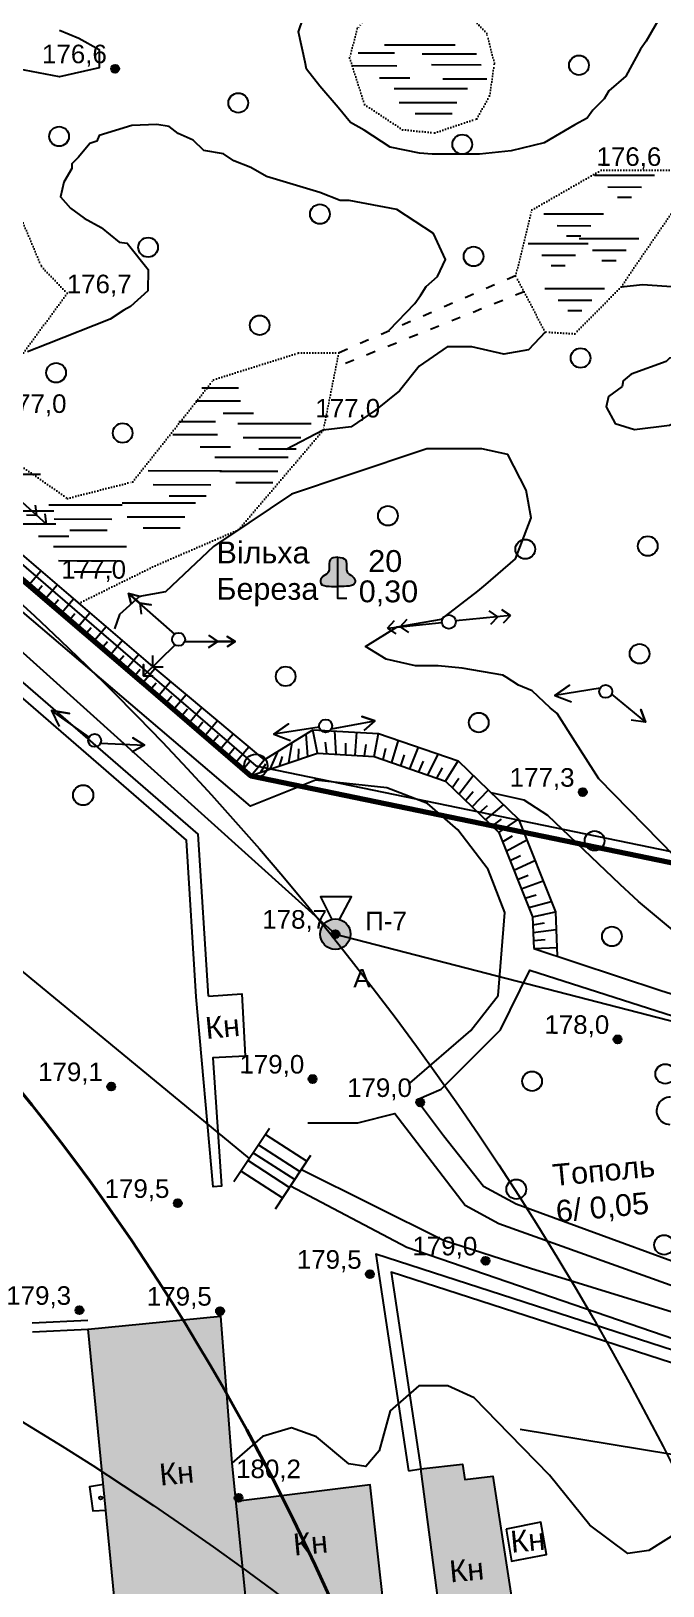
# Model space of a CAD drawing. Header units: millimetres. Extents: x 6127 to 9314, y 4730 to 7085.
# Drawn here: x 7405.2 to 7520.9, y 6244.3 to 6529.3 of the extents above; entities that cross this region are included whole.
import ezdxf

# ---------------------------------------------------------------- set-up
doc = ezdxf.new("R2010")
doc.units = ezdxf.units.MM
doc.header["$LTSCALE"] = 0.7
doc.linetypes.add('ACAD_ISO03W100', pattern=[30, 12, -18])
doc.linetypes.add('ACAD_ISO07W100', pattern=[3, 0, -3])
for name, color, linetype in [('болото', 84, 'Continuous'), ('відм', 14, 'Continuous'), ('горизонталі', 22, 'Continuous'), ('горный отвод', 7, 'Continuous'), ('дерево', 7, 'Continuous'), ('кущ', 7, 'Continuous'), ('Откос', 7, 'Continuous'), ('чорн', 255, 'Continuous')]:
    doc.layers.add(name, color=color, linetype=linetype)
doc.layers.add('ИзосеймРадиус', color=90, linetype='Continuous', lineweight=30)
doc.styles.get("Standard").update_dxf_attribs({"font": 'arial.ttf'})

# ---------------------------------------------------------------- blocks, each defined once
blk = doc.blocks.new('1')
at = {"layer": 'чорн', "color": 7, "ltscale": 0.2, "transparency": 33554687}
for p, q in [((5601.51, 1990.78), (5598.6, 1986.67)), ((5594.99, 1981.51), (5597.87, 1985.63))]:
    blk.add_line(p, q, dxfattribs=at)
for points in [[(5601.51, 1990.78), (5600.59, 1990.54)], [(5601.51, 1990.78), (5601.59, 1989.83)], [(5600.83, 1989.82), (5599.91, 1989.58)], [(5600.83, 1989.82), (5600.92, 1988.87)], [(5595.66, 1982.47), (5595.57, 1983.42)], [(5594.99, 1981.51), (5594.9, 1982.46)], [(5594.99, 1981.51), (5595.9, 1981.75)], [(5595.66, 1982.47), (5596.58, 1982.71)]]:
    blk.add_lwpolyline(points, dxfattribs=at)
blk.add_circle((5598.25, 1986.14), 0.633, dxfattribs=at)

msp = doc.modelspace()

# ---------------------------------------------------------------- hatches: boundary and pattern name
at = {"layer": 'відм', "ltscale": 0.2}
h = msp.add_hatch(color=32, dxfattribs=at)
h.dxf.hatch_style = 1
h.paths.add_polyline_path([(7421.34, 6522.37, 1), (7419.88, 6522.37, 1)])
h = msp.add_hatch(color=32, dxfattribs=at)
h.dxf.hatch_style = 1
h.paths.add_polyline_path([(7507.01, 6389.79, 1), (7505.55, 6389.79, 1)])
h = msp.add_hatch(color=256, dxfattribs=at)
h.dxf.hatch_style = 1
h.paths.add_polyline_path([(7461.69, 6363.77, 1), (7460.22, 6363.77, 1)])
h = msp.add_hatch(color=32, dxfattribs=at)
h.dxf.hatch_style = 1
h.paths.add_polyline_path([(7513.38, 6344.49, 1), (7511.91, 6344.49, 1)])
h = msp.add_hatch(color=32, dxfattribs=at)
h.dxf.hatch_style = 1
h.paths.add_polyline_path([(7457.51, 6337.22, 1), (7456.04, 6337.22, 1)])
h = msp.add_hatch(color=32, dxfattribs=at)
h.dxf.hatch_style = 1
h.paths.add_polyline_path([(7420.62, 6335.83, 1), (7419.16, 6335.83, 1)])
h = msp.add_hatch(color=32, dxfattribs=at)
h.dxf.hatch_style = 1
h.paths.add_polyline_path([(7477.23, 6332.93, 1), (7475.76, 6332.94, 1)])
h = msp.add_hatch(color=32, dxfattribs=at)
h.dxf.hatch_style = 1
h.paths.add_polyline_path([(7432.8, 6314.43, 1), (7431.34, 6314.44, 1)])
h = msp.add_hatch(color=32, dxfattribs=at)
h.dxf.hatch_style = 1
h.paths.add_polyline_path([(7489.2, 6303.9, 1), (7487.73, 6303.9, 1)])
h = msp.add_hatch(color=32, dxfattribs=at)
h.dxf.hatch_style = 1
h.paths.add_polyline_path([(7468.02, 6301.45, 1), (7466.55, 6301.45, 1)])
h = msp.add_hatch(color=32, dxfattribs=at)
h.dxf.hatch_style = 1
h.paths.add_polyline_path([(7414.8, 6294.84, 1), (7413.33, 6294.84, 1)])
h = msp.add_hatch(color=32, dxfattribs=at)
h.dxf.hatch_style = 1
h.paths.add_polyline_path([(7440.55, 6294.69, 1), (7439.09, 6294.69, 1)])
h = msp.add_hatch(color=32, dxfattribs=at)
h.dxf.hatch_style = 1
h.paths.add_polyline_path([(7443.94, 6260.44, 1), (7442.48, 6260.44, 1)])
at = {"layer": 'чорн', "ltscale": 0.2, "true_color": 0xf26722}
h = msp.add_hatch(color=30, dxfattribs=at)
h.dxf.hatch_style = 1
h.paths.add_polyline_path([(7089.1, 6451.68), (7081.98, 6435.76), (7110.77, 6424.73), (7117.27, 6440.45)])
h.paths.add_polyline_path([(7142.42, 6422.35), (7135.94, 6417.95), (7142.08, 6408.81), (7139.29, 6406.61), (7144.8, 6399.87), (7153.1, 6405.91), (7153.26, 6407.27)])
h.paths.add_polyline_path([(7167.57, 6467.14), (7161.37, 6460.44), (7176.32, 6447.96), (7186.31, 6458.86), (7181.36, 6462.95), (7177.65, 6459.21)])
h.paths.add_polyline_path([(7337.2, 6163.56), (7317.34, 6169.78), (7314.83, 6161.88), (7335.27, 6155.81)])
h.paths.add_polyline_path([(7442.68, 6259.93, -0.347605), (7442.59, 6260.83), (7441.99, 6266.81), (7439.88, 6293.76), (7415.69, 6291.4), (7421.32, 6233.26, -0.429974), (7422.08, 6232.52), (7426.98, 6232.96), (7445.21, 6234.83)])
h.paths.add_polyline_path([(7467.35, 6262.85), (7443.71, 6259.9, -0.319893), (7442.86, 6259.79), (7442.7, 6259.77), (7445.21, 6234.83), (7470.18, 6237.38)])
h.paths.add_polyline_path([(7470.18, 6237.38), (7445.21, 6234.83), (7446.19, 6224.99), (7471.19, 6228.29)])
h.paths.add_polyline_path([(7490.17, 6202.85), (7453.53, 6198.83), (7455.63, 6173.52), (7492.33, 6178.02)])
h.paths.add_polyline_path([(7502.15, 6204.16), (7490.17, 6202.85), (7492.33, 6178.02), (7503.32, 6179.37)])
h.paths.add_polyline_path([(7489.79, 6264.41), (7484.64, 6263.85), (7484.21, 6266.64), (7476.61, 6265.78), (7481.26, 6230.53), (7494.81, 6231.9)])
h.paths.add_polyline_path([(7605.91, 6233.57), (7576.31, 6235.14), (7575.5, 6215.55), (7605.11, 6214.88)])
h.paths.add_polyline_path([(7635.46, 6231.28), (7616.46, 6232.2), (7615.78, 6219.39), (7634.86, 6218.65)])
h.paths.add_polyline_path([(7629.1, 6237.04), (7616.76, 6237.44), (7616.46, 6232.2), (7629.1, 6231.59)])
h.paths.add_polyline_path([(7541.73, 6281.35), (7539.44, 6275.22), (7543.85, 6273.77), (7543.04, 6272.05), (7551.3, 6269.4), (7552.62, 6272.72), (7578.65, 6264.84), (7579.55, 6267.98), (7579.55, 6269.81)])
h.paths.add_polyline_path([(7607.16, 6261.15), (7582.56, 6262.48), (7582.55, 6254.24), (7607.15, 6253.63)])
h.paths.add_polyline_path([(7657.49, 6203.44), (7643.22, 6202.27), (7645.02, 6189.86), (7658.59, 6191.58)])
h.paths.add_polyline_path([(7634.29, 6198.53), (7600.66, 6194.64), (7601.56, 6187.72), (7601.95, 6184.1), (7635.22, 6188.13)])
h.paths.add_polyline_path([(7643.46, 6096.07), (7629.22, 6094.03), (7629.87, 6087.95), (7632.94, 6088.41), (7633.21, 6086.21), (7636.12, 6086.6), (7635.87, 6088.8), (7638.97, 6089.28), (7639.31, 6086.81), (7642.08, 6087.17), (7641.78, 6089.71), (7644.34, 6090.06)])
h.paths.add_polyline_path([(7094.55, 6434.2), (7101.96, 6431.47), (7104.38, 6438.05), (7096.97, 6440.78)], flags=24)
h.paths.add_polyline_path([(7139.86, 6410.84), (7144.87, 6404.74), (7150.29, 6409.18), (7145.27, 6415.29)], flags=25)
h.paths.add_polyline_path([(7168.77, 6455.18), (7176.18, 6452.45), (7178.6, 6459.03), (7171.19, 6461.76)], flags=24)
h.paths.add_polyline_path([(7427.66, 6260.39), (7435.96, 6261.18), (7435.18, 6269.38), (7426.88, 6268.59)], flags=24)
h.paths.add_polyline_path([(7452.2, 6247.57), (7460.5, 6248.36), (7459.72, 6256.56), (7451.42, 6255.77)], flags=24)
h.paths.add_polyline_path([(7456.28, 6226.73), (7464.58, 6227.52), (7463.8, 6235.73), (7455.5, 6234.94)], flags=24)
h.paths.add_polyline_path([(7468.9, 6181.83), (7477.2, 6182.62), (7476.42, 6190.83), (7468.12, 6190.04)], flags=24)
h.paths.add_polyline_path([(7493.22, 6185.32), (7501.53, 6186.11), (7500.75, 6194.32), (7492.44, 6193.53)], flags=24)
h.paths.add_polyline_path([(7480.81, 6242.64), (7489.11, 6243.43), (7488.33, 6251.63), (7480.02, 6250.84)], flags=24)
h.paths.add_polyline_path([(7586.89, 6219.95), (7595.2, 6220.74), (7594.42, 6228.94), (7586.11, 6228.15)], flags=24)
h.paths.add_polyline_path([(7621.86, 6220.53), (7630.16, 6221.32), (7629.38, 6229.53), (7621.08, 6228.74)], flags=24)
h.paths.add_polyline_path([(7544.36, 6271.72), (7552.66, 6272.51), (7551.88, 6280.71), (7543.58, 6279.92)], flags=24)
h.paths.add_polyline_path([(7589.26, 6253.03), (7597.57, 6253.82), (7596.79, 6262.03), (7588.48, 6261.24)], flags=9)
h.paths.add_polyline_path([(7647.29, 6193.03), (7655.59, 6193.82), (7654.81, 6202.03), (7646.51, 6201.24)], flags=24)
h.paths.add_polyline_path([(7615.11, 6184.68), (7623.41, 6185.47), (7622.63, 6193.68), (7614.33, 6192.89)], flags=25)
h.paths.add_polyline_path([(7631.58, 6087.21), (7639.89, 6088), (7639.1, 6096.2), (7630.8, 6095.41)], flags=9)
at = {"layer": 'чорн', "ltscale": 0.2}
h = msp.add_hatch(color=256, dxfattribs=at)
h.dxf.hatch_style = 1
edge = h.paths.add_edge_path()
edge.add_spline(control_points=[(7461.4, 6427.48), (7461.89, 6427.48), (7462.9, 6427.48), (7464.79, 6427.66), (7464.44, 6429.39), (7463.19, 6429.69), (7462.88, 6431.02), (7463.2, 6432.63), (7461.98, 6432.77), (7461.4, 6432.83)], knot_values=[0, 0, 0, 0, 0.79324, 1.617737, 2.123988, 2.843267, 3.252671, 4.0697, 4.805889, 4.805889, 4.805889, 4.805889], degree=3, periodic=0)
edge.add_line((7461.4, 6432.83), (7461.4, 6427.48))
edge = h.paths.add_edge_path()
edge.add_spline(control_points=[(7461.4, 6432.83), (7460.83, 6432.77), (7459.61, 6432.64), (7459.93, 6431.02), (7459.61, 6429.7), (7458.37, 6429.4), (7458, 6427.67), (7459.9, 6427.48), (7460.9, 6427.48), (7461.4, 6427.48)], knot_values=[0, 0, 0, 0, 0.736189, 1.553218, 1.962623, 2.681901, 3.188152, 4.012649, 4.805889, 4.805889, 4.805889, 4.805889], degree=3, periodic=0)
edge.add_line((7461.4, 6427.48), (7461.4, 6432.83))
at = {"layer": 'чорн', "ltscale": 0.2, "transparency": 33554687}
h = msp.add_hatch(color=1, dxfattribs=at)
h.dxf.hatch_style = 1
h.paths.add_polyline_path([(7463.74, 6363.77, 1), (7458.17, 6363.77, 1)])

# ---------------------------------------------------------------- linework, layer by layer
at = {"color": 1, "ltscale": 0.2, "transparency": 33554687}
for p, q in [((7190.9, 6607.09), (7460.95, 6363.77)), ((7460.95, 6363.77), (7619.62, 6322.79))]:
    msp.add_line(p, q, dxfattribs=at)
at = {"color": 3, "ltscale": 0.2, "transparency": 33554687}
for centre, radius in [((7031.15, 6019.46), 550), ((7118.46, 5800.5), 553)]:
    msp.add_circle(centre, radius, dxfattribs=at)
at = {"layer": 'болото', "ltscale": 0.2}
for p, q in [((7465.14, 6525.3), (7471.81, 6525.29)), ((7469.97, 6526.75), (7482.91, 6526.73)), ((7476.83, 6525.09), (7486.81, 6525.08)), ((7464.02, 6522.93), (7472.21, 6522.92)), ((7478.55, 6523.11), (7487.67, 6523.1)), ((7469.03, 6520.68), (7474.58, 6520.67)), ((7480.66, 6520.53), (7488.72, 6520.52)), ((7471.74, 6518.76), (7485.15, 6518.74)), ((7472.66, 6516.18), (7483.23, 6516.17)), ((7475.57, 6514.13), (7482.37, 6514.13)), ((7436.51, 6463.89), (7443.18, 6463.88)), ((7435.39, 6461.52), (7443.58, 6461.51)), ((7432.29, 6457.72), (7438.97, 6457.71)), ((7440.4, 6459.26), (7445.95, 6459.25)), ((7443.11, 6457.34), (7456.52, 6457.33)), ((7431.17, 6455.35), (7439.36, 6455.35)), ((7444.03, 6454.77), (7454.6, 6454.76)), ((7436.19, 6453.1), (7441.73, 6453.09)), ((7438.89, 6451.18), (7452.3, 6451.16)), ((7446.93, 6452.72), (7453.74, 6452.71)), ((7426.67, 6448.72), (7440.08, 6448.7)), ((7439.81, 6448.61), (7450.38, 6448.59)), ((7393.55, 6448.08), (7406.96, 6448.07)), ((7427.59, 6446.14), (7438.16, 6446.13)), ((7442.72, 6446.56), (7449.52, 6446.55)), ((7408.49, 6442.43), (7421.9, 6442.42)), ((7421.89, 6442.84), (7435.3, 6442.82)), ((7430.49, 6444.09), (7437.3, 6444.09)), ((7402.69, 6441.34), (7409.36, 6441.33)), ((7409.41, 6439.86), (7419.98, 6439.84)), ((7422.81, 6440.26), (7433.38, 6440.25)), ((7401.57, 6438.97), (7409.76, 6438.96)), ((7406.58, 6436.71), (7412.13, 6436.71)), ((7412.32, 6437.81), (7419.12, 6437.8)), ((7425.72, 6438.21), (7432.52, 6438.2)), ((7409.29, 6434.79), (7422.7, 6434.78)), ((7410.21, 6432.22), (7420.78, 6432.21)), ((7413.12, 6430.17), (7419.92, 6430.16))]:
    msp.add_line(p, q, dxfattribs=at)
for points in [[(7508.41, 6502.85), (7519.39, 6502.84)], [(7510.88, 6500.69), (7517.03, 6500.68)], [(7512.61, 6498.8), (7515.2, 6498.8)], [(7499.11, 6495.77), (7510.09, 6495.75)], [(7501.58, 6493.61), (7507.74, 6493.6)], [(7503.31, 6491.72), (7505.9, 6491.72)], [(7505.58, 6491.28), (7516.55, 6491.26)], [(7496.28, 6490.35), (7507.26, 6490.34)], [(7498.76, 6488.19), (7504.91, 6488.18)], [(7508.05, 6489.12), (7514.2, 6489.11)], [(7500.49, 6486.3), (7503.07, 6486.3)], [(7509.78, 6487.23), (7512.37, 6487.23)], [(7499.3, 6482.11), (7510.28, 6482.09)], [(7501.77, 6479.95), (7507.93, 6479.94)], [(7503.51, 6478.06), (7506.09, 6478.06)]]:
    msp.add_lwpolyline(points, dxfattribs=at)
at = {"layer": 'відм', "color": 32, "ltscale": 0.2}
for centre in [(7420.61, 6522.37), (7506.28, 6389.79), (7512.64, 6344.49), (7456.78, 6337.22), (7419.89, 6335.83), (7476.49, 6332.93), (7432.07, 6314.44), (7488.46, 6303.9), (7467.28, 6301.45), (7414.06, 6294.84), (7439.82, 6294.69), (7443.21, 6260.44)]:
    msp.add_circle(centre, 0.733, dxfattribs=at)
at = {"layer": 'відм', "color": 7, "ltscale": 0.2}
msp.add_circle((7460.95, 6363.77), 0.733, dxfattribs=at)
at = {"layer": 'горизонталі', "color": 32}
for p, q in [((7495.51, 6388.34), (7489.5, 6389.64)), ((7499.88, 6385.54), (7495.51, 6388.34)), ((7513.15, 6372.84), (7499.88, 6385.54)), ((7515.64, 6370.56), (7513.15, 6372.84)), ((7522.68, 6364.53), (7516.46, 6369.73))]:
    msp.add_line(p, q, dxfattribs=at)
at = {"layer": 'горизонталі', "color": 22}
msp.add_line((7516.46, 6369.73), (7515.64, 6370.56), dxfattribs=at)
at = {"layer": 'горизонталі', "color": 32}
for points in [[(7520.39, 6531.77), (7517.9, 6527.41), (7516.86, 6525.96), (7514.15, 6520.98), (7511.04, 6518.29), (7510.21, 6516.84), (7508.13, 6514.77), (7507.51, 6513.94), (7507.09, 6513.32), (7504.81, 6512.07), (7499.2, 6508.76), (7493.18, 6507.31), (7487.37, 6506.7), (7482.39, 6506.71), (7478.66, 6506.71), (7476.37, 6506.92), (7470.98, 6507.96), (7466.21, 6511.08), (7463.72, 6512.54), (7461.45, 6515.24), (7458.13, 6519.18), (7455.64, 6522.3), (7455.44, 6523.54), (7454.2, 6529.15), (7455.03, 6531.64)], [(7410.42, 6529.41), (7413.95, 6527.95), (7417.68, 6525.87), (7417.67, 6522.55), (7410.41, 6520.9), (7402.74, 6522.36), (7388.01, 6523.83), (7381.88, 6525.29), (7377.84, 6527.99), (7374.73, 6529.45)], [(7470.78, 6474.45), (7475.51, 6479.33), (7476.55, 6480.78), (7477.59, 6482.44), (7479.67, 6484.3), (7481.12, 6487.41), (7478.94, 6492.17), (7472.21, 6496.55), (7463.5, 6498.22), (7461.84, 6498.22), (7458.11, 6499.68), (7448.36, 6502.6), (7445.46, 6504.26), (7442.35, 6505.51), (7440.48, 6506.75), (7436.88, 6507.38), (7434.88, 6509.25), (7432.18, 6510.5), (7430.53, 6511.75), (7428.24, 6512.16), (7423.68, 6511.96), (7417.66, 6510.1), (7417.24, 6509.06), (7416, 6508.65), (7413.92, 6506.16), (7412.67, 6504.92), (7412.67, 6504.09), (7411.22, 6501.6), (7410.59, 6498.91), (7412.46, 6496.83), (7414.95, 6494.96), (7418.06, 6493.29), (7421.37, 6490.59), (7422.82, 6490.38), (7426.66, 6485.56), (7426.59, 6481.64), (7423.43, 6478.76), (7422.19, 6478.14), (7419.7, 6476.49), (7408.28, 6471.94), (7404.54, 6470.49)], [(7513.28, 6482.39), (7517.22, 6482.8), (7523.44, 6482.38), (7536.93, 6482.99), (7540.46, 6481.95), (7543.98, 6481.73), (7547.1, 6480.49), (7547.72, 6479.45), (7548.55, 6478.2)], [(7499.4, 6474.1), (7496.34, 6470.84), (7491.81, 6470.04), (7485.93, 6471.4), (7481.44, 6471.4), (7476.29, 6467.85), (7472.67, 6463.35), (7468.3, 6459.8), (7463.84, 6456.75), (7458.73, 6456.13), (7451.94, 6452.58)], [(7531.52, 6466.6), (7530.9, 6468.26), (7527.37, 6469.72), (7522.18, 6469.31), (7521.56, 6468.69), (7515.13, 6466.41), (7513.67, 6465.17), (7513.46, 6464.13), (7510.97, 6462.27), (7510.55, 6460.4), (7512.21, 6457.32), (7515.74, 6456.25), (7522.17, 6457.07), (7525.49, 6458.73), (7527.57, 6459.55), (7528.61, 6460.17), (7531.51, 6463.49), (7532.14, 6464.73), (7531.52, 6466.6)], [(7523.11, 6378.02), (7509.24, 6392.22), (7504.88, 6398.99), (7501.57, 6404.19), (7500.32, 6405.22), (7497.01, 6408.34), (7494.52, 6409.38), (7492.24, 6410.84), (7491.62, 6411.25), (7484.15, 6412.51), (7479.79, 6412.93), (7478.75, 6412.93), (7475.64, 6412.93), (7470.25, 6414.18), (7466.5, 6416.47), (7472.24, 6420.11), (7480.41, 6421.49), (7487.07, 6426.61), (7488.52, 6427.85), (7493.94, 6432.52), (7496.84, 6440.09), (7495.91, 6445.11), (7492.53, 6451.66), (7487.75, 6452.71), (7477.69, 6452.72), (7463.11, 6447.81), (7452.89, 6444.38), (7445.12, 6439.17), (7438.61, 6434.81), (7432.12, 6428.64), (7429.84, 6426.47), (7425.04, 6425.63), (7421.4, 6422.36), (7420.52, 6419.72)], [(7544.82, 6264.76), (7535.85, 6261.3), (7528.87, 6257.43), (7518.37, 6250.79), (7514.52, 6250.29), (7507.54, 6255.46), (7500.18, 6264.6), (7492.87, 6272.13), (7486.4, 6278.8), (7481.53, 6280.97), (7476.26, 6280.98), (7470.99, 6276.42), (7468.96, 6269.05), (7466.53, 6266.22), (7463.41, 6266.67), (7457.5, 6271.65), (7452.93, 6273.31), (7447.62, 6271.7), (7441.99, 6266.81)]]:
    msp.add_lwpolyline(points, dxfattribs=at)
at = {"layer": 'горный отвод', "color": 7, "ltscale": 0.2}
for points in [[(6833.81, 6399.02), (7050.49, 6541.99), (7159.64, 6603.79), (7192.72, 6605.52), (7214.71, 6594.41), (7446.38, 6394.62), (7812.87, 6318.98), (7813.33, 6270.44), (8212.54, 6212.33), (8210.56, 6196.61), (8228.28, 6077.75), (8075.07, 6062.83), (7942.18, 6050.2), (7867.23, 6042.06), (7881.29, 5852.33), (7884.37, 5811.65), (7998.72, 5796.99), (8009.93, 5714.66)], [(6920.99, 5597.24), (6918.57, 5727.75), (6921.2, 5779.95), (6861.62, 5921.06), (6818.67, 5957.18), (6574.79, 6074.63), (6708.61, 6295.21), (6826.26, 6401.67), (6833.8, 6396.61), (7051.54, 6540.28), (7160.22, 6601.81), (7192.29, 6603.48), (7213.58, 6592.73), (7445.46, 6392.76), (7810.88, 6317.34), (7811.33, 6268.71), (8210.3, 6210.63), (8208.53, 6196.59), (8208.57, 6196.32)], [(6920.99, 5597.24), (6918.58, 5727.75), (6921.21, 5779.95), (6861.62, 5921.06), (6818.67, 5957.19), (6574.8, 6074.63), (6708.61, 6295.21), (6826.26, 6401.67), (6833.8, 6396.61), (7051.54, 6540.27), (7160.22, 6601.81), (7192.29, 6603.48), (7213.58, 6592.73), (7445.46, 6392.75), (7810.88, 6317.34), (7811.33, 6268.7), (8210.3, 6210.62), (8208.53, 6196.59), (8208.57, 6196.32)], [(6920.99, 5597.24), (6918.58, 5727.75), (6921.21, 5779.95), (6861.62, 5921.06), (6818.67, 5957.19), (6574.8, 6074.63), (6708.61, 6295.21), (6826.26, 6401.67), (6833.8, 6396.61), (7051.54, 6540.27), (7160.22, 6601.81), (7192.29, 6603.48), (7213.58, 6592.73), (7445.46, 6392.75), (7810.88, 6317.34), (7811.33, 6268.7), (8210.3, 6210.62), (8208.53, 6196.59), (8208.57, 6196.32)], [(6920.99, 5597.24), (6918.58, 5727.75), (6921.21, 5779.95), (6861.62, 5921.06), (6818.67, 5957.19), (6574.8, 6074.63), (6708.62, 6295.21), (6826.26, 6401.67), (6833.8, 6396.61), (7051.54, 6540.27), (7160.22, 6601.81), (7192.29, 6603.48), (7213.58, 6592.73), (7445.46, 6392.75), (7810.87, 6317.34), (7811.33, 6268.7), (8210.29, 6210.62), (8208.53, 6196.59), (8208.57, 6196.32)]]:
    msp.add_lwpolyline(points, dxfattribs=at)
at = {"layer": 'горный отвод', "color": 2, "lineweight": 200, "ltscale": 0.2}
msp.add_lwpolyline([(6920.99, 5597.24), (6918.57, 5727.75), (6921.2, 5779.95), (6861.62, 5921.06), (6818.67, 5957.18), (6574.79, 6074.63), (6708.61, 6295.21), (6826.26, 6401.68), (6833.8, 6396.61), (7051.54, 6540.28), (7160.22, 6601.81), (7192.29, 6603.48), (7213.58, 6592.73), (7445.46, 6392.76), (7810.88, 6317.34), (7811.34, 6268.71), (8210.3, 6210.63), (8208.53, 6196.59), (8208.57, 6196.32)], dxfattribs=at)
at = {"layer": 'горный отвод', "color": 7, "ltscale": 0.2}
msp.add_circle((7414.74, 6389.24), 1.85, dxfattribs=at)
at = {"layer": 'дерево', "color": 7, "ltscale": 0.2}
for centre in [(7505.57, 6523), (7443.16, 6516.1), (7410.34, 6509.96), (7484.19, 6508.5), (7458.11, 6495.72), (7426.65, 6489.63), (7486.27, 6487.96), (7447.08, 6475.35), (7505.87, 6469.35), (7409.79, 6466.64), (7421.98, 6455.6), (7470.58, 6440.44), (7495.74, 6434.32), (7518.17, 6434.89), (7516.67, 6415.15), (7451.84, 6411.01), (7487.22, 6402.55), (7508.44, 6380.87), (7511.6, 6363.34), (7521.38, 6338.16), (7496.98, 6336.82), (7494.09, 6317.02), (7521.16, 6306.81)]:
    msp.add_circle(centre, 1.8, dxfattribs=at)
at = {"layer": 'ИзосеймРадиус', "color": 6, "lineweight": 40, "ltscale": 0.2, "transparency": 33554687}
msp.add_ellipse((7199.06, 6028.97), major_axis=(6.57, -414.64), ratio=0.737732, dxfattribs=at)
at = {"layer": 'кущ', "ltscale": 0.2}
msp.add_circle((7446.38, 6394.62), 2.14, dxfattribs=at)
at = {"layer": 'Откос', "color": 7}
for p, q in [((7404.55, 6427.47), (7406.99, 6430.34)), ((7406.04, 6426.19), (7407.26, 6427.63)), ((7407.53, 6424.91), (7409.97, 6427.79)), ((7409.03, 6423.64), (7410.25, 6425.07)), ((7410.52, 6422.36), (7412.96, 6425.24)), ((7412.02, 6421.08), (7413.24, 6422.52)), ((7413.51, 6419.81), (7415.95, 6422.68)), ((7415, 6418.53), (7416.22, 6419.97)), ((7416.5, 6417.25), (7418.94, 6420.13)), ((7417.99, 6415.98), (7419.21, 6417.41)), ((7419.49, 6414.7), (7421.92, 6417.58)), ((7420.98, 6413.42), (7422.2, 6414.86)), ((7422.47, 6412.15), (7424.91, 6415.02)), ((7423.97, 6410.87), (7425.19, 6412.31)), ((7425.46, 6409.59), (7427.9, 6412.47)), ((7425.46, 6409.59), (7427.9, 6412.47)), ((7426.89, 6408.39), (7428.11, 6409.83)), ((7428.33, 6407.2), (7430.76, 6410.08)), ((7429.76, 6406), (7430.97, 6407.44)), ((7431.19, 6404.8), (7433.62, 6407.68)), ((7432.62, 6403.6), (7433.84, 6405.04)), ((7434.05, 6402.4), (7436.48, 6405.29)), ((7435.49, 6401.21), (7436.7, 6402.65)), ((7436.92, 6400.01), (7439.34, 6402.89)), ((7438.35, 6398.81), (7439.56, 6400.25)), ((7439.78, 6397.61), (7442.21, 6400.5)), ((7441.21, 6396.41), (7442.42, 6397.86)), ((7442.64, 6395.21), (7445.07, 6398.1)), ((7444.08, 6394.02), (7445.29, 6395.46)), ((7445.51, 6392.82), (7447.93, 6395.71))]:
    msp.add_line(p, q, dxfattribs=at)
at = {"layer": 'Откос', "color": 7, "ltscale": 0.15}
for p, q in [((7455.93, 6396.33), (7455.58, 6400.44)), ((7457.66, 6396.92), (7456.85, 6401.23)), ((7461.12, 6396.73), (7460.86, 6401)), ((7464.58, 6396.53), (7464.87, 6400.78)), ((7468.04, 6396.34), (7468.87, 6400.55)), ((7468.04, 6396.34), (7468.87, 6400.55)), ((7448.98, 6393.99), (7450.48, 6397.29)), ((7452.45, 6395.16), (7453.03, 6398.86)), ((7454.19, 6395.75), (7454.25, 6397.7)), ((7457.66, 6396.92), (7457.26, 6399.08)), ((7459.39, 6396.82), (7459.12, 6398.97)), ((7462.85, 6396.63), (7462.86, 6398.76)), ((7466.31, 6396.43), (7466.59, 6398.55)), ((7469.68, 6395.77), (7470.19, 6397.84)), ((7471.32, 6395.2), (7472.51, 6399.29)), ((7474.59, 6394.06), (7476.15, 6398.02)), ((7445.51, 6392.82), (7447.93, 6395.71)), ((7447.24, 6393.4), (7448.22, 6394.95)), ((7450.72, 6394.58), (7451.24, 6396.33)), ((7472.96, 6394.63), (7473.64, 6396.64)), ((7476.23, 6393.49), (7477.1, 6395.44)), ((7477.87, 6392.92), (7479.79, 6396.76)), ((7479.51, 6392.35), (7480.56, 6394.24)), ((7481.15, 6391.78), (7483.43, 6395.5)), ((7481.15, 6391.78), (7483.43, 6395.5)), ((7482.37, 6390.61), (7483.59, 6392.38)), ((7483.58, 6389.44), (7486.2, 6392.83)), ((7484.8, 6388.26), (7486.19, 6389.88)), ((7486.02, 6387.09), (7488.96, 6390.16)), ((7487.23, 6385.91), (7488.79, 6387.37)), ((7488.45, 6384.74), (7491.73, 6387.49)), ((7489.67, 6383.57), (7491.39, 6384.86)), ((7490.88, 6382.39), (7494.5, 6384.82)), ((7490.88, 6382.39), (7494.5, 6384.82)), ((7491.57, 6380.68), (7493.41, 6381.81)), ((7492.25, 6378.96), (7496, 6381.05)), ((7492.94, 6377.24), (7494.84, 6378.2)), ((7493.62, 6375.52), (7497.5, 6377.28)), ((7494.31, 6373.81), (7496.28, 6374.6)), ((7494.99, 6372.09), (7499.01, 6373.51)), ((7495.67, 6370.37), (7497.72, 6371)), ((7496.36, 6368.65), (7500.51, 6369.73)), ((7497.04, 6366.93), (7501.26, 6367.85)), ((7497.04, 6366.93), (7499.15, 6367.39)), ((7497.11, 6365.49), (7499.23, 6365.85)), ((7497.18, 6364.04), (7501.42, 6364.6)), ((7497.25, 6362.59), (7499.37, 6362.78)), ((7497.32, 6361.14), (7501.57, 6361.34))]:
    msp.add_line(p, q, dxfattribs=at)
at = {"layer": 'чорн', "color": 7}
for p, q in [((7362.18, 6468.64), (7427.9, 6412.47)), ((7359.73, 6465.77), (7425.46, 6409.59)), ((7427.9, 6412.47), (7447.93, 6395.71)), ((7425.46, 6409.59), (7445.51, 6392.82)), ((7497.32, 6361.14), (7520.58, 6353.43)), ((7520.58, 6353.43), (7548.21, 6344.81))]:
    msp.add_line(p, q, dxfattribs=at)
at = {"layer": 'чорн', "color": 7, "ltscale": 0.15}
for p, q in [((7447.93, 6395.71), (7456.85, 6401.23)), ((7456.85, 6401.23), (7468.87, 6400.55)), ((7468.87, 6400.55), (7483.43, 6395.5)), ((7445.51, 6392.82), (7457.66, 6396.92)), ((7457.66, 6396.92), (7468.04, 6396.34)), ((7468.04, 6396.34), (7481.15, 6391.78)), ((7483.43, 6395.5), (7494.5, 6384.82)), ((7481.15, 6391.78), (7490.88, 6382.39)), ((7494.5, 6384.82), (7501.26, 6367.85)), ((7490.88, 6382.39), (7497.04, 6366.93)), ((7497.04, 6366.93), (7497.32, 6361.14)), ((7501.26, 6367.85), (7501.57, 6359.73))]:
    msp.add_line(p, q, dxfattribs=at)
at = {"layer": 'чорн', "color": 7, "linetype": 'ACAD_ISO07W100', "ltscale": 0.2}
for points in [[(7417.07, 6610.08), (7402.31, 6595.44), (7400.78, 6577.68), (7400.76, 6564.92), (7384.81, 6542.04), (7371.24, 6530.9), (7375.12, 6524.91), (7398.79, 6514.04), (7401.74, 6498.92), (7407.1, 6486.16), (7411.81, 6481.22), (7399.95, 6464.99), (7398.4, 6453.05), (7411.87, 6443.62), (7423.83, 6446.67), (7438.65, 6465.38), (7454.22, 6470.29), (7461.57, 6470.28), (7458.73, 6456.13), (7443.23, 6437.9), (7427.94, 6431.29), (7413.94, 6424.4)], [(7480.98, 6535.93), (7468.89, 6534.97), (7464.97, 6529.71), (7463.56, 6524.35), (7466.31, 6515.8), (7473.27, 6511.19), (7479.16, 6510.61), (7486.84, 6513.21), (7489.21, 6517.39), (7490.08, 6523.4), (7488.68, 6528.84), (7484.33, 6533.5), (7480.98, 6535.93)], [(7499.4, 6474.1), (7493.97, 6484.41), (7496.96, 6496.49), (7509.63, 6503.78), (7523, 6503.76), (7522.99, 6496.58), (7513.28, 6482.39), (7504.82, 6473.8), (7499.4, 6474.1)]]:
    msp.add_lwpolyline(points, dxfattribs=at)
at = {"layer": 'чорн', "color": 7}
for points in [[(7474.57, 6336.45), (7485.76, 6346.09), (7490.77, 6352.55), (7491.99, 6367.74), (7488.93, 6375.64), (7483.4, 6382.91), (7477.8, 6387.71), (7470.4, 6390.59), (7457.33, 6392), (7445.39, 6387.22), (7366.74, 6454.23), (7280.09, 6527.77), (7196.51, 6597.87)], [(7437.68, 6352.39), (7435.84, 6382.1), (7346.45, 6459.57), (7306.89, 6494.7), (7274.58, 6522), (7245.25, 6546.17), (7221.12, 6566.12)], [(7445.24, 6322.68), (7382.85, 6374.03)], [(7574.31, 6319.57), (7573.42, 6316.66), (7564.29, 6289.61), (7561.43, 6295.16), (7556.43, 6299.87), (7551.78, 6301.66), (7545.99, 6301.67), (7538.12, 6298.17), (7494.04, 6314.26), (7488.08, 6317.54), (7480.75, 6326.78), (7475.8, 6333.38), (7480.34, 6335.34), (7491.2, 6346.23), (7496.59, 6357.15), (7524.43, 6348.24), (7551.55, 6339.82), (7557.53, 6338.16), (7557.52, 6335.14), (7564.94, 6332.77), (7565.55, 6327.36), (7569.13, 6323.32), (7574.31, 6319.57)], [(7437.68, 6352.39), (7443.8, 6352.81), (7444.4, 6341.43), (7438.52, 6341.13), (7440.09, 6317.58), (7438.55, 6317.44), (7435.44, 6352.25)], [(7455.92, 6329.21), (7465.06, 6329.2), (7471.83, 6330.92), (7484.73, 6314.07), (7490.87, 6310.76), (7543.77, 6291.81), (7567.1, 6283.37), (7592.73, 6279.19), (7627.51, 6273.8), (7645.95, 6270.87)], [(7448.87, 6328.17), (7442.38, 6318.37)], [(7448.14, 6327.07), (7455.72, 6322.16)], [(7445.92, 6323.72), (7453.51, 6318.81)], [(7446.89, 6325.18), (7454.47, 6320.27)], [(7456.4, 6323.19), (7449.92, 6313.39)], [(7443.68, 6320.33), (7451.26, 6315.42)], [(7444.96, 6322.27), (7452.55, 6317.36)], [(7454.72, 6320.64), (7480.78, 6307.68), (7496.71, 6302.58), (7529.77, 6292.35), (7567.1, 6283.37), (7591.98, 6278.18)], [(7452.74, 6317.65), (7474.03, 6306.39), (7525.11, 6288.89), (7565.55, 6278.73), (7588.51, 6275.14)], [(7541.73, 6281.35), (7468.36, 6305.11), (7474.36, 6265.44)], [(7541.03, 6279.19), (7471.15, 6301.81), (7476.61, 6265.78)], [(7405.39, 6292.56), (7415.61, 6293.05)], [(7405.47, 6290.91), (7415.69, 6291.4)], [(7480.22, 6238.41), (7426.98, 6232.96), (7421.4, 6232.45), (7415.69, 6291.4), (7439.88, 6293.76), (7441.99, 6266.81), (7446.19, 6224.99), (7471.19, 6228.29), (7467.35, 6262.85), (7442.7, 6259.77)], [(7633.47, 6258.58), (7623.57, 6260.26), (7547.45, 6264.39), (7544.82, 6264.76), (7494.79, 6272.99)], [(7474.36, 6265.44), (7476.61, 6265.78), (7484.21, 6266.64), (7484.64, 6263.85), (7489.79, 6264.41), (7494.81, 6231.9), (7481.26, 6230.53), (7476.61, 6265.78)]]:
    msp.add_lwpolyline(points, dxfattribs=at)
at = {"layer": 'чорн'}
msp.add_lwpolyline([(7435.44, 6352.25), (7433.66, 6381.02), (7344.97, 6457.89), (7305.42, 6493), (7273.14, 6520.28), (7243.82, 6544.44), (7219.77, 6564.33)], dxfattribs=at)
at = {"layer": 'чорн', "color": 7, "linetype": 'ACAD_ISO03W100', "ltscale": 0.2}
for points in [[(7493.97, 6484.41), (7461.57, 6470.28)], [(7495.52, 6481.47), (7461.04, 6467.63)]]:
    msp.add_lwpolyline(points, dxfattribs=at)
at = {"layer": 'чорн', "color": 7, "ltscale": 0.2}
for points in [[(7463.03, 6425.25), (7461.4, 6425.26), (7461.4, 6432.83)], [(7431.55, 6418.77), (7423.07, 6426.18), (7425.17, 6425.65), (7423.07, 6426.18), (7423.54, 6424.28), (7423.07, 6426.18), (7425.11, 6424.4), (7427.23, 6424.1), (7425.11, 6424.4), (7425.38, 6422.39)], [(7431.61, 6416.76), (7425.81, 6411.09), (7425.81, 6413.16), (7425.81, 6411.09), (7427.56, 6411.09)], [(7433.37, 6417.41), (7442.62, 6417.4), (7441.15, 6418.34), (7442.62, 6417.4), (7441.18, 6416.46), (7442.62, 6417.4), (7439.42, 6417.41), (7437.86, 6418.47), (7439.42, 6417.41), (7437.63, 6416.22)], [(7427.54, 6412.78), (7427.54, 6414.85)], [(7427.54, 6412.78), (7429.38, 6412.78)], [(7509.46, 6408.86), (7501.14, 6407.49), (7503.84, 6409.41), (7501.14, 6407.49), (7504.2, 6406.36)], [(7511.56, 6407.73), (7517.76, 6402.63), (7516.88, 6404.95), (7517.76, 6402.63), (7515.14, 6403)], [(7415.84, 6399.89), (7408.94, 6404.75), (7412.22, 6404.22), (7408.94, 6404.75), (7410.33, 6401.79)], [(7460.24, 6401.41), (7468.15, 6402.84), (7465.81, 6403.68), (7468.15, 6402.84), (7466.17, 6401.08)], [(7417.94, 6398.76), (7425.97, 6398.43), (7423.86, 6399.76), (7425.97, 6398.43), (7423.65, 6397.14)], [(7458, 6401.67), (7449.66, 6400.4), (7452.39, 6402.28), (7449.66, 6400.4), (7452.71, 6399.23)], [(7418.45, 6262.89), (7415.92, 6262.48), (7416.51, 6258.09), (7418.91, 6258.19)], [(7492.26, 6254.72), (7493.24, 6248.84), (7499.65, 6250.07), (7498.61, 6256.02), (7492.26, 6254.72)]]:
    msp.add_lwpolyline(points, dxfattribs=at)
at = {"layer": 'чорн', "color": 7, "ltscale": 0.2, "transparency": 33554687}
msp.add_lwpolyline([(7461.69, 6366.45), (7463.9, 6370.6), (7458.23, 6370.61), (7460.32, 6366.48)], dxfattribs=at)
at = {"layer": 'чорн', "color": 7, "ltscale": 0.2}
for centre, radius in [((7432.23, 6417.79), 1.2), ((7510.48, 6408.25), 1.19), ((7459.17, 6401.93), 1.19), ((7416.86, 6399.27), 1.19), ((7417.95, 6260.45), 0.282)]:
    msp.add_circle(centre, radius, dxfattribs=at)
at = {"layer": 'чорн', "color": 7, "ltscale": 0.2, "transparency": 33554687}
msp.add_circle((7460.95, 6363.77), 2.79, dxfattribs=at)
at = {"layer": 'чорн', "color": 5, "ltscale": 0.2}
msp.add_arc((7522.28, 6331.39), 2.49, 88.441, 268.6309, dxfattribs=at)
at = {"layer": 'чорн', "ltscale": 0.2}
for points in [[(7461.4, 6432.83), (7460, 6432.39), (7459.82, 6430.76), (7459.57, 6429.98), (7458.45, 6429.08), (7458.26, 6428.08), (7459.81, 6427.52), (7461.4, 6427.48)], [(7461.4, 6432.83), (7462.81, 6432.38), (7462.99, 6430.76), (7463.23, 6429.98), (7464.35, 6429.07), (7464.53, 6428.08), (7462.98, 6427.51), (7461.4, 6427.48)]]:
    msp.add_spline(points, degree=3, dxfattribs=at)

# ---------------------------------------------------------------- block references
at = {"layer": 'чорн', "xscale": 2, "yscale": 2, "zscale": 2}
for p, rotation in [((4746.39, 18026.69), 263.3708450691064), ((-2848.52, 12288.39), 310.870643061673)]:
    msp.add_blockref('1', p, dxfattribs=dict(at, rotation=rotation))

# ---------------------------------------------------------------- texts
at = {"color": 1, "ltscale": 0.2, "transparency": 33554687, "insert": (7466.42, 6367.86), "char_height": 3.4, "attachment_point": 1}
msp.add_mtext_dynamic_manual_height_columns('П-7', width=29.6861, gutter_width=12.5, heights=[0], dxfattribs=at)
at = {"layer": 'чорн', "color": 32, "ltscale": 0.2, "char_height": 3.4, "attachment_point": 1, "rotation": 359.9325}
for s, insert in [('176,6', (7407.21, 6526.78)), ('176,7', (7411.74, 6484.63)), ('177,0', (7399.82, 6462.7)), ('177,0', (7457.28, 6461.86)), ('177,0', (7410.73, 6432.32)), ('177,3', (7492.88, 6394.2)), ('178,0', (7499.24, 6348.9)), ('179,1', (7406.49, 6340.24)), ('179,0', (7443.37, 6341.63)), ('179,0', (7463.09, 6337.34)), ('179,5', (7418.67, 6318.84)), ('179,5', (7453.88, 6305.86)), ('179,0', (7475.06, 6308.31)), ('179,3', (7400.66, 6299.25)), ('179,5', (7426.42, 6299.1)), ('180,2', (7442.76, 6267.48))]:
    msp.add_mtext_dynamic_manual_height_columns(s, width=2.4374, gutter_width=12.5, heights=[0], dxfattribs=dict(at, insert=insert))
at = {"layer": 'чорн', "color": 7, "ltscale": 0.2, "attachment_point": 1}
for s, width, insert, char_height, rotation in [('176,6', 2.4374, (7508.78, 6507.97), 3.4, 359.9325), ('Вільха\\PБереза', 1.2563, (7439.18, 6435.72), 4, 359.9325), ('20', 1.2563, (7466.98, 6434.15), 4, 359.9325), ('0,30', 1.2563, (7465.24, 6428.59), 4, 359.9325), ('178,7', 2.4374, (7447.55, 6368.18), 3.4, 359.9325), ('А', 2.4374, (7464.23, 6357.4), 3.4, 359.9325), ('Кн', 3.2084, (7436.93, 6348.52), 4, 5.4328), ('Тополь 6/ 0,05', 22.409, (7500.53, 6321.57), 4, 5.4328), ('Кн', 3.2084, (7428.51, 6266.68), 4, 5.4328), ('Кн', 3.2084, (7492.84, 6254.37), 4, 5.4328), ('Кн', 3.2084, (7453.04, 6253.86), 4, 5.4328), ('Кн', 3.2084, (7481.65, 6248.93), 4, 5.4328)]:
    msp.add_mtext_dynamic_manual_height_columns(s, width=width, gutter_width=12.5, heights=[0], dxfattribs=dict(at, insert=insert, char_height=char_height, rotation=rotation))

doc.saveas('drawing.dxf')
